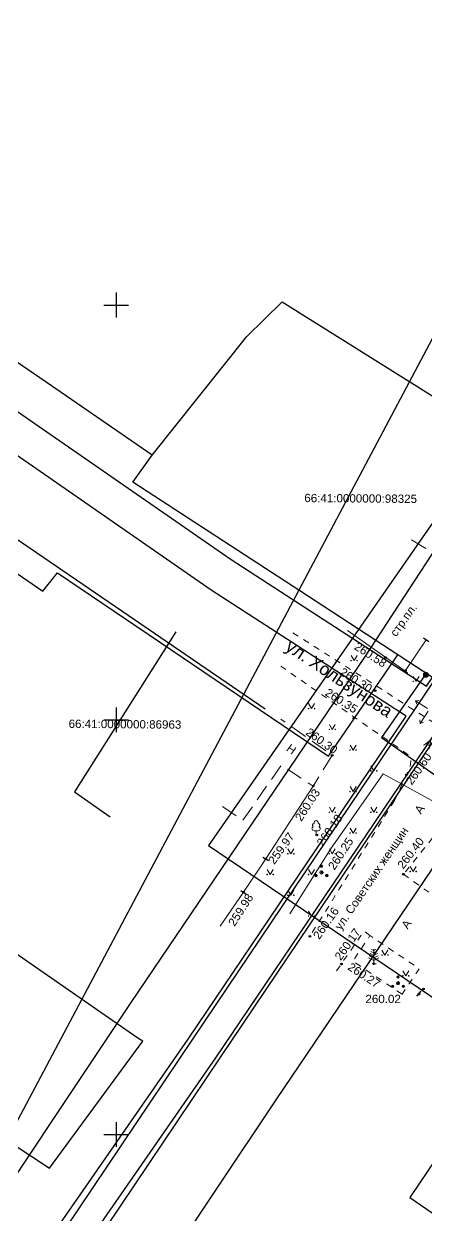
# Model space of a CAD drawing. Header units: metres. Extents: x -1448899 to 1563798, y -293564 to 398817.
# Drawn here: x 40438.9 to 40487.4, y 36890.3 to 37033.9 of the extents above; entities that cross this region are included whole.
import ezdxf
from ezdxf.enums import TextEntityAlignment as Align

# ---------------------------------------------------------------- set-up
doc = ezdxf.new("R2010")
doc.units = ezdxf.units.M
doc.header["$PDMODE"] = 32
doc.header["$PDSIZE"] = 0.2
doc.linetypes.add('atp_1.5x1.5', pattern=[3, 1.5, -1.5])
doc.linetypes.add('atp_2x1', pattern=[3, 2, -1])
for name, color, linetype in [('C', 134, 'Continuous'), ('LABELS', 254, 'Continuous'), ('P', 94, 'Continuous'), ('T', 1, 'Continuous'), ('Z', 30, 'Continuous'), ('Автодорожное хозяйство', 7, 'Continuous'), ('Газопроводы', 7, 'Continuous'), ('граница ск ЕКБ', 7, 'Continuous'), ('Здания и строения', 7, 'Continuous'), ('Кабели низкого напряжения', 7, 'Continuous'), ('кадастр', 7, 'Continuous'), ('Объекты электропередачи', 7, 'Continuous'), ('Ограждения', 7, 'Continuous'), ('Отметка', 7, 'Continuous'), ('Пикет', 7, 'Continuous'), ('Растительность', 7, 'Continuous'), ('Сетка координат', 7, 'Continuous')]:
    doc.layers.add(name, color=color, linetype=linetype)
doc.styles.get("Standard").update_dxf_attribs({"font": 'arial.ttf'})
doc.styles.add('Бм431', font='')
doc.styles.get('Бм431').set_extended_font_data('Bm431', italic=True)
doc.linetypes.add('atp_0x1', pattern='A,0,[133,ltypeshp.shx,S=0.05,R=0,X=0,Y=0],-1', length=1)
doc.linetypes.add('atp_119_3', pattern='A,4,-2,[131,ltypeshp.shx,S=0.45,R=90,X=0.45,Y=-0.45],8,[131,ltypeshp.shx,S=0.45,R=-90,X=-0.45,Y=0.45],-2,4', length=20)
doc.linetypes.add('atp_121_g', pattern='A,8,-0.6,["Г",Бм431,S=2,R=0,X=0,Y=-1],-2.3,24', length=34.9)
doc.linetypes.add('atp_474_1a', pattern='A,1,-0.4,[133,ltypeshp.shx,S=0.1,R=0,X=0,Y=0],0.0001,[133,ltypeshp.shx,S=0.2,R=0,X=-0.1,Y=0],0,[133,ltypeshp.shx,S=0.3,R=0,X=-0.2,Y=0],0.0001,[133,ltypeshp.shx,S=0.4,R=0,X=-0.3,Y=0],0,[133,ltypeshp.shx,S=0.5,R=0,X=-0.4,Y=0],0.0001,[130,ltypeshp.shx,S=0.25,R=0,X=0.1,Y=0.75],-0.6,3', length=5.0003)

# ---------------------------------------------------------------- blocks, each defined once
blk = doc.blocks.new('A$C441d7248')
at = {"layer": 'граница ск ЕКБ', "color": 5, "lineweight": 30}
blk.add_lwpolyline([(216.79, 5.82), (307.27, 137.68), (92.91, 286.43), (0, 152.62), (216.79, 5.82)], dxfattribs=at)
blk = doc.blocks.new('atp_390a')
at = {"color": 0, "linetype": 'ByBlock', "lineweight": -2}
for points in [[(0, 0.99), (-0.51, 0.99)], [(0, 0.99), (0.51, 0.99)], [(0, 0), (0, 0.99)], [(0.5, 0), (0, 0)]]:
    blk.add_lwpolyline(points, dxfattribs=at)
for centre, start, end in [((0, 3), 90, 202.242), ((0, 3), 337.758, 90), ((-0.51, 1.49), 115.6346, 270), ((-0.39, 2.32), 97.9406, 227.8197), ((0.39, 2.32), 312.1803, 82.0594), ((0.51, 1.49), 270, 64.3654)]:
    blk.add_arc(centre, 0.5, start, end, dxfattribs=at)
blk = doc.blocks.new('atp_395')
at = {"linetype": 'ByBlock', "lineweight": -2}
h = blk.add_hatch(color=0, dxfattribs=at)
h.paths.add_polyline_path([(0.3, 1.5, 1), (-0.3, 1.5, 1)])
h.paths.add_polyline_path([(-1.6, -0.75, 1), (-1, -0.75, 1)])
h.paths.add_polyline_path([(1.6, -0.75, 1), (1, -0.75, 1)])
at = {"color": 0, "linetype": 'ByBlock', "lineweight": -2}
for centre, radius in [((0, 0), 0.4), ((0, 1.5), 0.3), ((-1.3, -0.75), 0.3), ((1.3, -0.75), 0.3)]:
    blk.add_circle(centre, radius, dxfattribs=at)
blk = doc.blocks.new('atp_390f')
at = {"color": 0, "linetype": 'ByBlock', "lineweight": -2}
for points in [[(0.68, 2.94), (0, 2.6), (-0.68, 2.94)], [(0.5, 3.45), (0, 3.2), (-0.5, 3.45)], [(0.6, 0), (0, 0), (0, 3.5)], [(1.25, 1.43), (0, 0.8), (-1.25, 1.43)], [(1.06, 1.93), (0, 1.4), (-1.06, 1.93)], [(0.88, 2.44), (0, 2), (-0.87, 2.44)]]:
    blk.add_lwpolyline(points, dxfattribs=at)
blk = doc.blocks.new('atp_416')
at = {"color": 0, "linetype": 'ByBlock', "lineweight": -2}
blk.add_lwpolyline([(0.72, 1.2), (0, 0), (-0.72, 1.2)], dxfattribs=at)
for centre in [(-0.72, 0), (0.72, 0)]:
    blk.add_circle(centre, 0.075, dxfattribs=at)
blk = doc.blocks.new('atp_122c')
at = {"linetype": 'ByBlock', "lineweight": -2}
h = blk.add_hatch(color=0, dxfattribs=at)
edge = h.paths.add_edge_path()
edge.add_arc((0, 0), 0.6, 0, 360)
at = {"color": 0, "linetype": 'ByBlock', "lineweight": -2}
blk.add_circle((0, 0), 0.6, dxfattribs=at)
blk = doc.blocks.new('atp_115c')
at = {"color": 0, "linetype": 'ByBlock', "lineweight": -2}
for points in [[(3.29, -0.5), (4, 0), (3.29, 0.5)], [(0.5, 0), (4, 0)]]:
    blk.add_lwpolyline(points, dxfattribs=at)
blk = doc.blocks.new('A$C0BB7152E')
at = {"layer": 'C', "linetype": 'Continuous'}
blk.add_lwpolyline([(1532873.13, 387461.17), (1532881.39, 387473.48), (1532869.5, 387481.09), (1532849.27, 387494.03), (1532851.59, 387497.3), (1532838.72, 387505.99), (1532826.55, 387514.19), (1532784.75, 387542.34), (1532776.31, 387548.02), (1532766.86, 387554.39), (1532734.05, 387576.5), (1532722.32, 387559.08), (1532755.74, 387536.56), (1532775.56, 387523.22), (1532788.76, 387514.32), (1532807.94, 387505.3), (1532823.56, 387494.98), (1532835.42, 387482.9), (1532838.54, 387480.8), (1532840.29, 387483.03)], close=True, dxfattribs=at)
at = {"layer": 'P', "linetype": 'Continuous'}
for points in [[(1532849.27, 387494.03), (1532851.59, 387497.3), (1532862.9, 387511.72), (1532867.12, 387515.92), (1532885.83, 387504.39), (1532897.47, 387497.21), (1532901.62, 387494.57), (1532904.27, 387492.89), (1532888.92, 387468.66), (1532885.61, 387470.78), (1532869.5, 387481.09)], [(1532806.74, 387433.25), (1532823.79, 387421.64), (1532839.86, 387411.24), (1532851, 387426.66), (1532850.41, 387426.99), (1532817.53, 387449.43), (1532815.91, 387446.45)]]:
    blk.add_lwpolyline(points, close=True, dxfattribs=at)
at = {"layer": 'T', "linetype": 'Continuous'}
for points in [[(1532865.44, 387466.78), (1532823.5, 387494.96)], [(1532854.59, 387476.04), (1532842.53, 387456.64), (1532846.86, 387453.67)], [(1532887.66, 387414.51), (1532883.37, 387408.06), (1532906.2, 387392.66), (1532907.38, 387391.8), (1532918.6, 387384.05), (1532923.2, 387381.46)]]:
    blk.add_lwpolyline(points, dxfattribs=at)
at = {"layer": 'Z', "linetype": 'Continuous'}
for points in [[(1532066.67, 375431.54), (1531673.18, 376679.56), (1531389.95, 377957.12), (1531219.14, 379254.51), (1531162.06, 380561.85), (1531219.14, 381869.18), (1531389.95, 383166.57), (1531673.18, 384444.13), (1532066.67, 385692.15), (1532567.45, 386901.12), (1533171.68, 388061.85), (1533874.78, 389165.49), (1534671.4, 390203.66)], [(1532745.68, 387562.25), (1532781.29, 387538.17), (1532822.26, 387511.31), (1532861.22, 387484.8), (1532884.9, 387469.72), (1532907.52, 387503.34), (1532934.33, 387544.5), (1532895.86, 387570.31)], [(1533021.37, 387372.47), (1532945.12, 387422.69), (1532914.63, 387443.35), (1532885.77, 387463.83), (1532859.8, 387424.7), (1532844.12, 387401.76), (1532839.62, 387397.85), (1532837.99, 387399.02), (1532840.89, 387404.12), (1532856.47, 387426.93), (1532882.45, 387466.06), (1532858.83, 387481.1), (1532819.82, 387507.65)]]:
    blk.add_lwpolyline(points, dxfattribs=at)
for points in [[(1533097.19, 387762.94), (1533070.58, 387723.24), (1533071.56, 387707.06), (1533055.42, 387680.86), (1533041.73, 387657.54), (1533027.45, 387637.63), (1533010.33, 387631.95), (1532946.15, 387540.01), (1532918.03, 387497.47), (1532895.06, 387461.77), (1532867.1, 387419.72), (1532845.93, 387387.45), (1532828.37, 387398.97), (1532849.58, 387431.3), (1532877.48, 387473.27), (1532900.43, 387508.95), (1532928.77, 387551.81), (1532997.11, 387649.69), (1533014.37, 387655.41), (1533024.11, 387669), (1533037.42, 387691.68), (1533050.2, 387712.42), (1533049.2, 387729.04), (1533079.74, 387774.63)], [(1532937.63, 387547.37), (1532908.06, 387504.07), (1532884.93, 387469.12), (1532857.09, 387427.06), (1532841.7, 387403.78), (1532845.04, 387401.56), (1532860.43, 387424.85), (1532888.27, 387466.9), (1532911.39, 387501.83), (1532940.93, 387545.11)]]:
    blk.add_lwpolyline(points, close=True, dxfattribs=at)
at = {"layer": 'LABELS'}
for s, p in [('66:41:0000000:98325', (1532876.77, 387492.29)), ('66:41:0000000:86963', (1532848.56, 387464.85))]:
    blk.add_text(s, height=1, dxfattribs=at).set_placement(p, align=Align.MIDDLE_CENTER)
blk = doc.blocks.new('A$C0ab4c2d5')
at = {"color": 5, "lineweight": 30}
blk.add_lwpolyline([(216.79, 5.82), (307.27, 137.68), (92.91, 286.43), (0, 152.62), (216.79, 5.82)], dxfattribs=at)
for points in [[(25.91, 177.64), (26.57, 177.19)], [(6.55, 151.22), (7.22, 150.78)], [(3.87, 147.19), (4.54, 146.75)]]:
    blk.add_lwpolyline(points)
for points, elevation in [([(23.34, 173.88), (24, 173.43)], -2.31), ([(25.11, 134.44), (25.65, 135.04)], -2.81)]:
    blk.add_lwpolyline(points, dxfattribs=dict(elevation=elevation))
at = {"layer": 'Автодорожное хозяйство', "color": 7, "linetype": 'atp_1.5x1.5', "lineweight": 15, "ltscale": 0.5, "flags": 128}
for points in [[(10.17, 178.25), (27.19, 167.4), (28.34, 167.45), (29.79, 167.78), (31.48, 168.5), (45.07, 188.38), (63.09, 215.34), (76.95, 236.52), (77.49, 238.8), (77.35, 240.37), (76.76, 241.25), (75.99, 241.91), (71.18, 245.13), (63.58, 250.4)], [(22.42, 158.03), (23.55, 160.47), (24.31, 162.14), (24.38, 162.84), (24.21, 163.41), (23.52, 163.95), (8.73, 174.21)], [(22.42, 158.03), (12.21, 141.65)], [(189, 50.52), (175.26, 59.55), (170.91, 62.37), (141.32, 82.66), (109.4, 104.68), (87.16, 119.11), (48.75, 146.51), (36.25, 155.33), (34.15, 156.81), (33.17, 157.14), (32.63, 157.24), (31.78, 157.18), (31.14, 157.04), (30.4, 156.81), (29.73, 156.5), (29.22, 156.17), (28.6, 155.53), (23.51, 149.15)], [(23.51, 149.15), (30.15, 144.38), (37.04, 154.77)], [(19.46, 141.74), (18.75, 142.3), (15.39, 137.43)]]:
    blk.add_lwpolyline(points, dxfattribs=at)
blk.add_lwpolyline([(23.33, 134.68), (17.4, 138.67), (19.46, 141.74), (25.4, 137.75)], close=True, dxfattribs=at)
at = {"layer": 'Газопроводы', "linetype": 'atp_121_g', "lineweight": 30, "ltscale": 0.5, "elevation": 262.41, "flags": 128}
blk.add_lwpolyline([(26.13, 173.18), (20.85, 165.63), (87.99, 118.61), (86.37, 116.05), (85.61, 116.62)], dxfattribs=at)
at = {"layer": 'Здания и строения', "color": 7, "linetype": 'atp_2x1', "lineweight": 15, "flags": 128}
for points in [[(24.48, 189.45), (27.62, 187.59), (34.25, 197.59), (30.88, 199.82)], [(1.68, 157.3), (4.13, 155.62), (8.77, 162.31), (12.6, 159.78), (14.91, 163.47), (8.71, 167.84)]]:
    blk.add_lwpolyline(points, dxfattribs=at)
at = {"layer": 'Кабели низкого напряжения', "linetype": 'atp_119_3', "lineweight": 15, "ltscale": 0.5, "flags": 128}
blk.add_lwpolyline([(9.79, 144.37), (14.69, 152.16), (21.06, 161.26), (32.71, 154.87), (38.34, 162.48), (51.49, 153.24), (76.53, 135.65), (82.72, 131.31), (83.78, 131.21), (97.09, 121.6), (98.7, 118.31), (113.05, 108.41), (115.24, 109.53), (158.71, 79.72), (163.09, 76.75), (165.96, 80.99)], dxfattribs=at)
at = {"layer": 'Ограждения', "color": 7, "linetype": 'atp_474_1a', "lineweight": 15, "ltscale": 0.5, "flags": 128}
for points, elevation in [([(16.75, 178.53), (23.67, 173.68)], 262.41), ([(1.41, 142.87), (4.2, 146.97)], 259.98)]:
    blk.add_lwpolyline(points, dxfattribs=dict(at, elevation=elevation))
blk.add_lwpolyline([(6.89, 151), (12.6, 159.78)], dxfattribs=at)
at = {"layer": 'Пикет', "color": 0}
for p in [(21.34, 175.27, 260.58), (23.74, 173.69, 260.57), (26.2, 173.19, 260.6), (20.09, 171.28, 260.3), (17.49, 167.93, 260.35), (14.91, 163.47, 260.3), (23.84, 161.11), (12.63, 159.79, 260.03), (13.05, 153.88, 260.18), (6.89, 151, 259.97), (13.68, 149.38, 260.25), (23.51, 149.15), (4.2, 146.97, 259.98), (12.21, 141.65, 260.17), (16.02, 138.32, 260.17), (19.91, 138.35, 260.27), (22.82, 136.03, 260.02), (25.91, 135.3, 260.1), (25.37, 134.69, 260.07)]:
    blk.add_point(p, dxfattribs=at)
at = {"layer": 'Растительность', "color": 7, "linetype": 'atp_0x1', "lineweight": 15, "flags": 128}
for points in [[(23.74, 173.69), (26.24, 177.41)], [(4.2, 146.97), (6.89, 151)]]:
    blk.add_lwpolyline(points, dxfattribs=at)
at = {"layer": 'Газопроводы', "color": 7, "linetype": 'Continuous', "lineweight": 15, "xscale": 0.5, "yscale": 0.5, "zscale": 0.5}
blk.add_blockref('atp_122c', (26.2, 173.19), dxfattribs=at)
at = {"layer": 'кадастр', "rotation": 359.5536696139991}
blk.add_blockref('A$C0BB7152E', (-1535830.43, -375345.19), dxfattribs=at)
at = {"layer": 'Объекты электропередачи', "color": 7, "linetype": 'Continuous', "lineweight": 15}
for xscale, yscale, zscale, rotation in [(0.5000000000000002, 0.5000000000000002, 0.5000000000000002, 147.5386368631997), (0.5000000000000012, 0.5000000000000012, 0.5000000000000012, 235.9428207841656)]:
    blk.add_blockref('atp_115c', (26.62, 168.99), dxfattribs=dict(at, xscale=xscale, yscale=yscale, zscale=zscale, rotation=rotation))
at = {"layer": 'Растительность', "color": 7, "linetype": 'Continuous', "lineweight": 15, "xscale": 0.5, "yscale": 0.5, "zscale": 0.5}
for name, p in [('atp_416', (17.54, 174.9)), ('atp_416', (25.04, 172.4)), ('atp_416', (12.42, 169.11)), ('atp_416', (14.92, 166.61)), ('atp_416', (17.42, 164.11)), ('atp_416', (19.92, 161.61)), ('atp_416', (17.42, 159.11)), ('atp_416', (14.92, 156.61)), ('atp_416', (19.92, 156.61)), ('atp_390a', (12.97, 153.87, 259.7)), ('atp_416', (17.42, 154.11)), ('atp_416', (9.92, 151.61)), ('atp_416', (14.92, 151.61)), ('atp_416', (7.42, 149.11)), ('atp_416', (12.42, 149.11)), ('atp_395', (13.6, 149.37, 259.78)), ('atp_416', (24.67, 149.47)), ('atp_416', (9.92, 146.61)), ('atp_416', (12.42, 144.11)), ('atp_390f', (19.91, 138.35)), ('atp_416', (21.27, 139.4)), ('atp_395', (22.84, 136)), ('atp_416', (23.77, 136.9))]:
    blk.add_blockref(name, p, dxfattribs=at)
at = {"layer": 'Отметка'}
for s, height, rotation, p in [('стр.пл.', 1, 54.5367, (22.61, 177.69)), ('ул. Хользунова', 1.5, 326.3131, (9.13, 176.25)), ('260.58', 1, 327.0594, (17.46, 176.34, 260.58)), ('260.30', 1, 327.6891, (15.71, 173.27, 260.3)), ('260.35', 1, 327.6891, (13.94, 170.78, 260.35)), ('260.30', 1, 324.2883, (11.62, 166.05, 260.3)), ('А', 1, 328.319, (25.86, 164.71)), ('Н', 1, 324.2883, (9.28, 164.1, 260.3)), ('260.60', 1, 54.9146, (24.51, 159.82, 260.61)), ('260.03', 1, 56.9583, (11.18, 155.44, 260.03)), ('А', 1, 55.9289, (25.6, 156.31, 261.85)), ('260.18', 1, 55.247, (13.77, 152.41, 260.18)), ('259.97', 1, 54.3443, (7.92, 150.24, 259.97)), ('ул. Советских женщин', 1, 55.8497, (15.95, 142.33)), ('260.25', 1, 56.4831, (15.17, 149.57, 260.25)), ('260.40', 1, 52.705, (23.47, 149.7)), ('259.98', 1, 57.1186, (3.13, 142.78, 259.98)), ('260.16', 1, 55.0599, (13.34, 141.21, 260.17)), ('260.17', 1, 55.0599, (15.94, 138.67, 260.17)), ('А', 1, 56.9775, (24.01, 142.45, 0.48)), ('260.27', 1, 326.7586, (16.68, 137.72, 260.27))]:
    blk.add_text(s, height=height, rotation=rotation, dxfattribs=at).set_placement(p)
blk.add_text('260.02', height=1, dxfattribs=at).set_placement((18.91, 133.61, 260.02))

msp = doc.modelspace()

# ---------------------------------------------------------------- linework, layer by layer
at = {"layer": 'Газопроводы', "color": 6, "lineweight": 200}
msp.add_circle((43176.13, 37749.97), 11368.91, dxfattribs=at)
at = {"layer": 'Сетка координат', "color": 92}
for p, q in [((40450, 37001.5), (40450, 36998.5)), ((40448.5, 37000), (40451.5, 37000)), ((40450, 36951.5), (40450, 36948.5)), ((40448.5, 36950), (40451.5, 36950)), ((40450, 36901.5), (40450, 36898.5)), ((40448.5, 36900), (40451.5, 36900))]:
    msp.add_line(p, q, dxfattribs=at)

# ---------------------------------------------------------------- block references
at = {"layer": 'Газопроводы'}
msp.add_blockref('A$C441d7248', (40461.14, 36782.24), dxfattribs=at)

# ---------------------------------------------------------------- next in the draw order: block references
at = {"layer": 'Газопроводы', "rotation": 359.9999655066117}
msp.add_blockref('A$C0ab4c2d5', (40461.14, 36782.24), dxfattribs=at)

doc.saveas('drawing.dxf')
